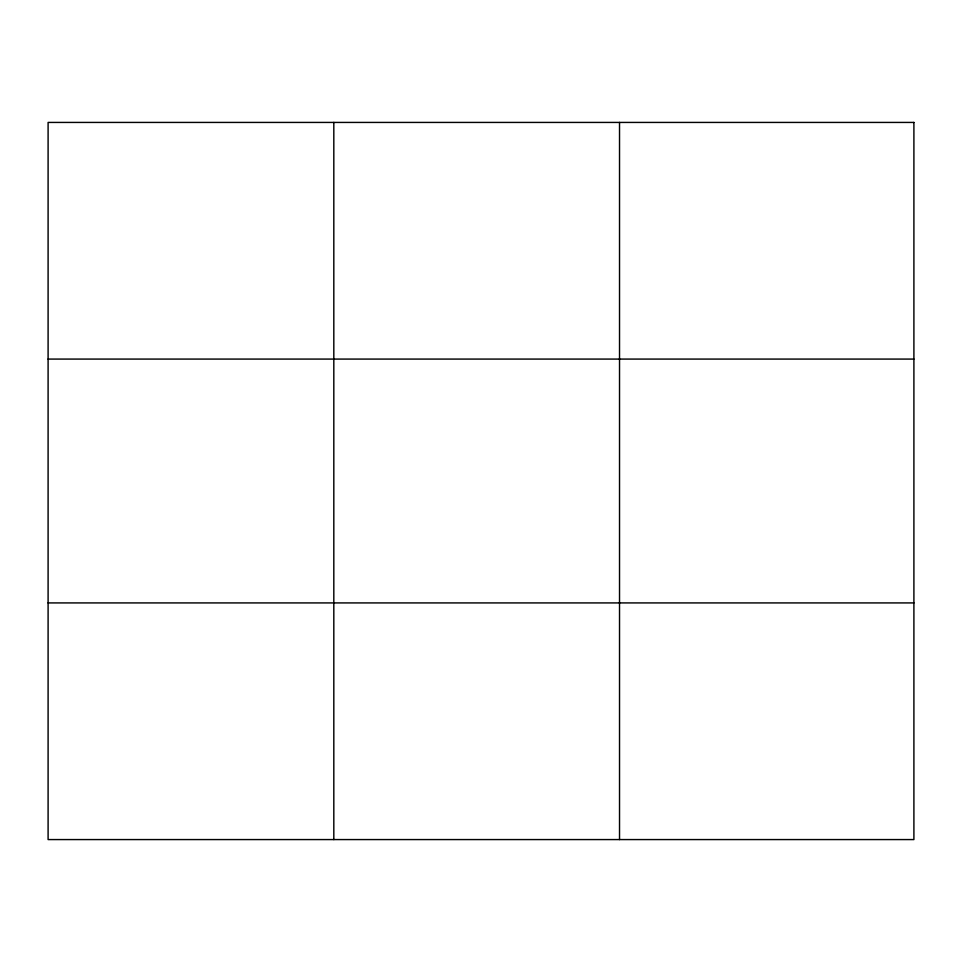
<?xml version="1.0" encoding="UTF-8"?>
<svg xmlns="http://www.w3.org/2000/svg" width="962" height="962" viewBox="0 0 962 962"><rect width="100%" height="100%" fill="white"/><g stroke="black" fill="none" stroke-linecap="round" stroke-linejoin="round"><path stroke-width="1.44" d="M333.814 122.427L333.814 839.573M619.528 122.427L619.528 839.573M48.1 359.079L913.9 359.079M48.1 602.921L913.9 602.921M913.9 122.427L913.9 839.573L48.1 839.573L48.1 122.427L913.9 122.427"/></g></svg>
